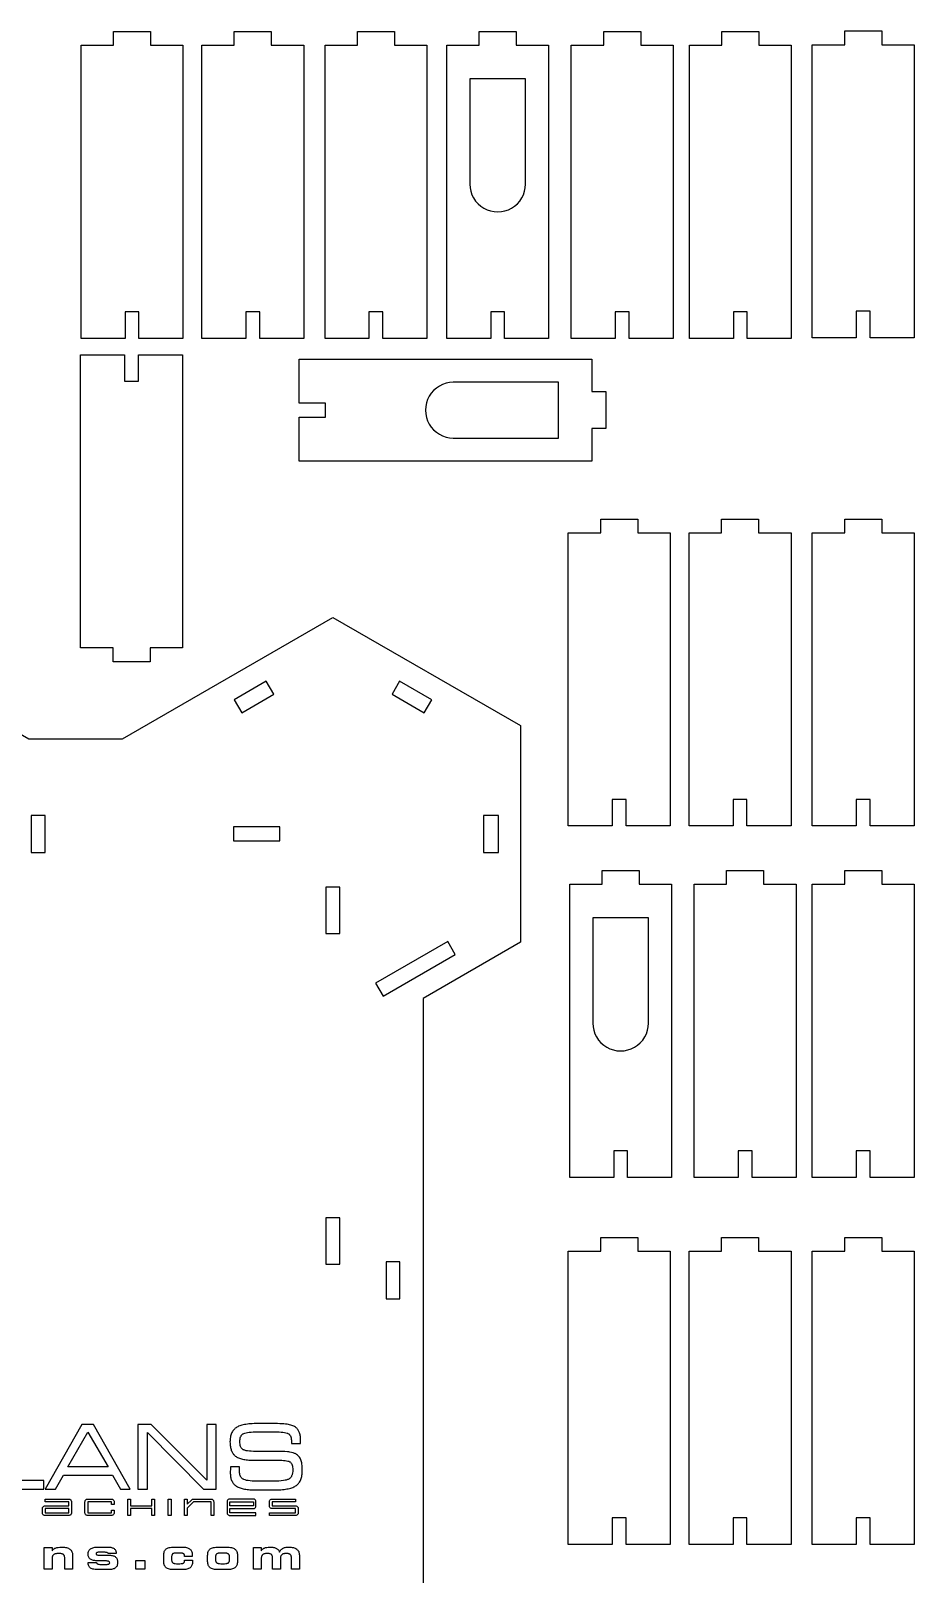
# Model space of a CAD drawing. Extents: x 11 to 1289, y 22 to 1085.
# Drawn here: x 1097.6 to 1288.7, y 407.1 to 740.7 of the extents above; entities that cross this region are included whole.
import ezdxf

# ---------------------------------------------------------------- set-up
doc = ezdxf.new("R2010")
doc.units = 0
doc.layers.add('LAYER_1', color=62, linetype='CONTINUOUS')

msp = doc.modelspace()

# ---------------------------------------------------------------- linework, layer by layer
at = {"layer": 'LAYER_1'}
for points in [[(1288.67, 674.31), (1279.15, 674.31), (1279.15, 680.06), (1276.15, 680.06), (1276.15, 674.31), (1266.63, 674.31), (1266.63, 737.67), (1273.65, 737.67), (1273.65, 740.67), (1281.65, 740.67), (1281.65, 737.67), (1288.67, 737.67)], [(1130.5, 674.2), (1120.98, 674.2), (1120.98, 679.95), (1117.98, 679.95), (1117.98, 674.2), (1108.47, 674.2), (1108.47, 737.56), (1115.48, 737.56), (1115.48, 740.56), (1123.48, 740.56), (1123.48, 737.56), (1130.5, 737.56)], [(1156.64, 674.2), (1147.12, 674.2), (1147.12, 679.95), (1144.12, 679.95), (1144.12, 674.2), (1134.6, 674.2), (1134.6, 737.56), (1141.62, 737.56), (1141.62, 740.56), (1149.62, 740.56), (1149.62, 737.56), (1156.64, 737.56)], [(1183.27, 674.2), (1173.75, 674.2), (1173.75, 679.95), (1170.75, 679.95), (1170.75, 674.2), (1161.24, 674.2), (1161.24, 737.56), (1168.26, 737.56), (1168.26, 740.56), (1176.25, 740.56), (1176.25, 737.56), (1183.27, 737.56)], [(1209.61, 674.2), (1200.09, 674.2), (1200.09, 679.95), (1197.09, 679.95), (1197.09, 674.2), (1187.57, 674.2), (1187.57, 737.56), (1194.59, 737.56), (1194.59, 740.56), (1202.59, 740.56), (1202.59, 737.56), (1209.61, 737.56)], [(1224.03, 674.2), (1214.51, 674.2), (1214.51, 737.56), (1221.53, 737.56), (1221.53, 740.56), (1229.53, 740.56), (1229.53, 737.56), (1236.54, 737.56), (1236.54, 674.2), (1227.03, 674.2), (1227.03, 679.95), (1224.03, 679.95)], [(1262.08, 674.2), (1252.56, 674.2), (1252.56, 679.95), (1249.56, 679.95), (1249.56, 674.2), (1240.04, 674.2), (1240.04, 737.56), (1247.06, 737.56), (1247.06, 740.56), (1255.06, 740.56), (1255.06, 737.56), (1262.08, 737.56)], [(1193.03, 705.25), (1193.38, 704.55), (1193.82, 703.89), (1194.34, 703.3), (1194.93, 702.78), (1195.58, 702.34), (1196.29, 702), (1197.03, 701.74), (1197.8, 701.59), (1198.59, 701.54), (1199.38, 701.59), (1200.15, 701.74), (1200.89, 702), (1201.6, 702.34), (1202.25, 702.78), (1202.85, 703.3), (1203.36, 703.89), (1203.8, 704.55), (1204.15, 705.25), (1204.4, 706), (1204.56, 706.77), (1204.61, 707.56), (1204.61, 730.28), (1192.57, 730.28), (1192.57, 707.56), (1192.62, 706.77), (1192.78, 706)], [(1120.89, 670.67), (1130.4, 670.67), (1130.4, 607.31), (1123.39, 607.31), (1123.39, 604.31), (1115.39, 604.31), (1115.39, 607.31), (1108.37, 607.31), (1108.37, 670.67), (1117.89, 670.67), (1117.89, 664.92), (1120.89, 664.92)], [(1221.98, 662.68), (1221.98, 654.68), (1218.98, 654.68), (1218.98, 647.66), (1155.62, 647.66), (1155.62, 657.18), (1161.37, 657.18), (1161.37, 660.18), (1155.62, 660.18), (1155.62, 669.7), (1218.98, 669.7), (1218.98, 662.68)], [(1186.68, 664.24), (1185.98, 663.89), (1185.32, 663.46), (1184.73, 662.94), (1184.21, 662.35), (1183.77, 661.69), (1183.42, 660.98), (1183.17, 660.24), (1183.02, 659.47), (1182.97, 658.68), (1183.02, 657.9), (1183.17, 657.12), (1183.42, 656.38), (1183.77, 655.67), (1184.21, 655.02), (1184.73, 654.43), (1185.32, 653.91), (1185.98, 653.47), (1186.68, 653.12), (1187.43, 652.87), (1188.2, 652.71), (1188.98, 652.66), (1211.71, 652.66), (1211.71, 664.7), (1188.98, 664.7), (1188.2, 664.65), (1187.43, 664.49)], [(1235.89, 568.79), (1226.38, 568.79), (1226.38, 574.54), (1223.38, 574.54), (1223.38, 568.79), (1213.86, 568.79), (1213.86, 632.15), (1220.88, 632.15), (1220.88, 635.15), (1228.88, 635.15), (1228.88, 632.15), (1235.89, 632.15)], [(1262.03, 568.79), (1252.51, 568.79), (1252.51, 574.54), (1249.51, 574.54), (1249.51, 568.79), (1239.99, 568.79), (1239.99, 632.15), (1247.01, 632.15), (1247.01, 635.15), (1255.01, 635.15), (1255.01, 632.15), (1262.03, 632.15)], [(1288.67, 568.79), (1279.15, 568.79), (1279.15, 574.54), (1276.15, 574.54), (1276.15, 568.79), (1266.63, 568.79), (1266.63, 632.15), (1273.65, 632.15), (1273.65, 635.15), (1281.65, 635.15), (1281.65, 632.15), (1288.67, 632.15)], [(1203.49, 543.67), (1182.45, 531.51), (1182.45, 318.69), (1203.49, 306.54), (1203.5, 259.73), (1162.95, 236.32), (1117.4, 262.6), (1097.21, 262.6), (1078.6, 251.85), (1059.98, 262.6), (1039.8, 262.6), (994.25, 236.32), (953.7, 259.73), (953.7, 590.48), (994.25, 613.89), (1039.8, 587.61), (1059.98, 587.61), (1078.6, 598.35), (1097.21, 587.61), (1117.4, 587.61), (1162.95, 613.89), (1203.5, 590.48)], [(1148.52, 600.07), (1141.6, 596.08), (1143.22, 593.26), (1150.15, 597.27)], [(1184.31, 596.08), (1177.38, 600.07), (1175.76, 597.27), (1182.69, 593.27)], [(1100.68, 571.08), (1097.68, 571.08), (1097.68, 563.08), (1100.68, 563.08)], [(1195.5, 571.08), (1195.5, 563.08), (1198.74, 563.08), (1198.74, 571.08)], [(1141.45, 565.58), (1151.45, 565.58), (1151.45, 568.58), (1141.45, 568.58)], [(1236.19, 492.83), (1226.68, 492.83), (1226.68, 498.58), (1223.68, 498.58), (1223.68, 492.83), (1214.16, 492.83), (1214.16, 556.19), (1221.18, 556.19), (1221.18, 559.19), (1229.18, 559.19), (1229.18, 556.19), (1236.19, 556.19)], [(1250.61, 492.83), (1241.09, 492.83), (1241.09, 556.19), (1248.11, 556.19), (1248.11, 559.19), (1256.11, 559.19), (1256.11, 556.19), (1263.13, 556.19), (1263.13, 492.83), (1253.61, 492.83), (1253.61, 498.58), (1250.61, 498.58)], [(1288.67, 492.83), (1279.15, 492.83), (1279.15, 498.58), (1276.15, 498.58), (1276.15, 492.83), (1266.63, 492.83), (1266.63, 556.19), (1273.65, 556.19), (1273.65, 559.19), (1281.65, 559.19), (1281.65, 556.19), (1288.67, 556.19)], [(1164.45, 555.58), (1161.45, 555.58), (1161.45, 545.58), (1164.45, 545.58)], [(1219.62, 523.88), (1219.96, 523.18), (1220.4, 522.52), (1220.92, 521.93), (1221.51, 521.41), (1222.17, 520.97), (1222.87, 520.63), (1223.62, 520.37), (1224.39, 520.22), (1225.18, 520.17), (1225.96, 520.22), (1226.73, 520.37), (1227.48, 520.63), (1228.19, 520.97), (1228.84, 521.41), (1229.43, 521.93), (1229.95, 522.52), (1230.39, 523.18), (1230.74, 523.88), (1230.99, 524.63), (1231.14, 525.4), (1231.19, 526.19), (1231.19, 548.91), (1219.16, 548.91), (1219.16, 526.19), (1219.21, 525.4), (1219.36, 524.63)], [(1172.18, 534.83), (1173.8, 532.02), (1189.39, 541.02), (1187.77, 543.83)], [(1164.45, 474.08), (1164.45, 484.08), (1161.45, 484.08), (1161.45, 474.08)], [(1235.9, 413.49), (1226.38, 413.49), (1226.38, 419.24), (1223.38, 419.24), (1223.38, 413.49), (1213.86, 413.49), (1213.86, 476.85), (1220.88, 476.85), (1220.88, 479.85), (1228.88, 479.85), (1228.88, 476.85), (1235.9, 476.85)], [(1262.03, 413.49), (1252.51, 413.49), (1252.51, 419.24), (1249.51, 419.24), (1249.51, 413.49), (1240, 413.49), (1240, 476.85), (1247.01, 476.85), (1247.01, 479.85), (1255.01, 479.85), (1255.01, 476.85), (1262.03, 476.85)], [(1288.67, 413.49), (1279.15, 413.49), (1279.15, 419.24), (1276.15, 419.24), (1276.15, 413.49), (1266.63, 413.49), (1266.63, 476.85), (1273.65, 476.85), (1273.65, 479.85), (1281.65, 479.85), (1281.65, 476.85), (1288.67, 476.85)], [(1177.45, 466.58), (1177.45, 474.58), (1174.45, 474.58), (1174.45, 466.58)], [(1087.86, 425.46), (1100.44, 425.46), (1100.44, 427.33), (1089.93, 427.33), (1089.93, 439.44), (1087.86, 439.44)], [(1100.74, 425.46), (1102.96, 425.46), (1104.69, 428.46), (1115.24, 428.46), (1117.02, 425.46), (1119.1, 425.46), (1111.15, 439.44), (1108.67, 439.44)], [(1105.59, 430.26), (1109.93, 437.73), (1114.35, 430.26)], [(1122.83, 425.46), (1122.83, 437.71), (1134.97, 425.46), (1137.69, 425.46), (1137.69, 439.44), (1135.65, 439.44), (1135.65, 427.4), (1123.67, 439.44), (1120.76, 439.44), (1120.76, 425.46)], [(1100.68, 423.28), (1105.81, 423.28), (1105.93, 423.27), (1106.04, 423.24), (1106.13, 423.18), (1106.23, 423.11), (1106.29, 423.03), (1106.34, 422.93), (1106.39, 422.82), (1106.4, 422.7), (1106.4, 420.31), (1106.39, 420.2), (1106.34, 420.09), (1106.29, 419.99), (1106.23, 419.9), (1106.13, 419.83), (1106.04, 419.78), (1105.93, 419.74), (1105.81, 419.73), (1100.68, 419.73), (1100.57, 419.74), (1100.45, 419.78), (1100.36, 419.83), (1100.27, 419.9), (1100.2, 419.99), (1100.15, 420.09), (1100.11, 420.2), (1100.1, 420.31), (1100.1, 421.23), (1100.11, 421.34), (1100.15, 421.45), (1100.2, 421.55), (1100.27, 421.64), (1100.36, 421.71), (1100.45, 421.76), (1100.57, 421.8), (1100.68, 421.81), (1105.81, 421.81), (1105.81, 422.7), (1100.68, 422.7)], [(1100.68, 421.23), (1100.68, 420.31), (1105.81, 420.31), (1105.81, 421.23)], [(1115.62, 420.34), (1115.62, 420.31), (1115.6, 420.2), (1115.57, 420.09), (1115.52, 419.99), (1115.44, 419.9), (1115.36, 419.83), (1115.26, 419.78), (1115.15, 419.74), (1115.04, 419.73), (1109.91, 419.73), (1109.78, 419.74), (1109.68, 419.78), (1109.58, 419.83), (1109.49, 419.9), (1109.43, 419.99), (1109.36, 420.09), (1109.33, 420.2), (1109.32, 420.31), (1109.32, 422.72), (1109.33, 422.84), (1109.36, 422.95), (1109.43, 423.05), (1109.49, 423.13), (1109.58, 423.2), (1109.68, 423.26), (1109.78, 423.29), (1109.91, 423.3), (1115.04, 423.3), (1115.15, 423.29), (1115.26, 423.26), (1115.36, 423.2), (1115.44, 423.13), (1115.52, 423.05), (1115.57, 422.95), (1115.6, 422.84), (1115.62, 422.72), (1115.62, 422.7), (1115.62, 422.14), (1115.04, 422.14), (1115.04, 422.7), (1115.04, 422.72), (1109.91, 422.72), (1109.91, 420.31), (1115.04, 420.31), (1115.04, 420.33), (1115.04, 420.89), (1115.62, 420.89)], [(1123.76, 421.23), (1119.16, 421.23), (1119.16, 419.75), (1118.58, 419.75), (1118.58, 423.28), (1119.16, 423.28), (1119.16, 421.81), (1123.76, 421.81), (1123.76, 423.28), (1124.33, 423.28), (1124.33, 419.75), (1123.76, 419.75)], [(1127.34, 423.28), (1127.93, 423.28), (1127.93, 419.75), (1127.34, 419.75)], [(1133.18, 422.72), (1132.81, 422.72), (1131.42, 421.34), (1131.42, 419.75), (1130.84, 419.75), (1130.84, 423.28), (1131.42, 423.28), (1131.42, 422.16), (1132.41, 423.15), (1132.48, 423.21), (1132.58, 423.26), (1132.68, 423.29), (1132.83, 423.3), (1136.59, 423.3), (1136.7, 423.29), (1136.81, 423.26), (1136.91, 423.2), (1136.99, 423.13), (1137.07, 423.05), (1137.12, 422.95), (1137.15, 422.84), (1137.16, 422.72), (1137.16, 419.77), (1136.59, 419.77), (1136.59, 422.72)], [(1140.06, 420.33), (1140.07, 420.22), (1140.11, 420.11), (1140.16, 420.01), (1140.23, 419.92), (1140.32, 419.85), (1140.41, 419.8), (1140.53, 419.76), (1140.64, 419.75), (1146.31, 419.75), (1146.31, 420.33), (1140.64, 420.33), (1140.64, 421.23), (1145.74, 421.23), (1145.74, 421.23), (1145.85, 421.24), (1145.96, 421.27), (1146.06, 421.33), (1146.15, 421.4), (1146.22, 421.48), (1146.27, 421.58), (1146.3, 421.69), (1146.31, 421.81), (1146.31, 422.7), (1146.3, 422.82), (1146.27, 422.93), (1146.22, 423.03), (1146.15, 423.11), (1146.06, 423.18), (1145.96, 423.24), (1145.85, 423.27), (1145.74, 423.28), (1140.64, 423.28), (1140.53, 423.27), (1140.41, 423.24), (1140.32, 423.18), (1140.23, 423.11), (1140.16, 423.03), (1140.11, 422.93), (1140.07, 422.82), (1140.06, 422.7), (1140.06, 422.69)], [(1145.74, 422.7), (1145.74, 421.81), (1140.64, 421.81), (1140.64, 422.7)], [(1149.21, 422.7), (1149.22, 422.82), (1149.26, 422.93), (1149.31, 423.03), (1149.37, 423.11), (1149.47, 423.18), (1149.56, 423.24), (1149.68, 423.27), (1149.79, 423.28), (1154.88, 423.28), (1154.88, 422.7), (1149.79, 422.7), (1149.79, 421.81), (1154.88, 421.81), (1155, 421.8), (1155.11, 421.76), (1155.21, 421.71), (1155.3, 421.64), (1155.37, 421.55), (1155.42, 421.45), (1155.45, 421.34), (1155.46, 421.23), (1155.46, 420.33), (1155.45, 420.22), (1155.42, 420.11), (1155.37, 420.01), (1155.3, 419.92), (1155.21, 419.85), (1155.11, 419.8), (1155, 419.76), (1154.88, 419.75), (1149.21, 419.75), (1149.21, 420.33), (1154.88, 420.33), (1154.88, 421.23), (1149.79, 421.23), (1149.79, 421.23), (1149.68, 421.24), (1149.56, 421.27), (1149.47, 421.33), (1149.37, 421.4), (1149.31, 421.48), (1149.25, 421.58), (1149.22, 421.69), (1149.21, 421.81), (1149.21, 421.82)], [(1102.2, 408.11), (1100.49, 408.11), (1100.49, 412.82), (1102.2, 412.82), (1102.2, 412.09), (1102.28, 412.2), (1102.35, 412.29), (1102.45, 412.38), (1102.53, 412.46), (1102.63, 412.54), (1102.73, 412.6), (1102.83, 412.66), (1102.95, 412.71), (1103.07, 412.75), (1103.21, 412.79), (1103.36, 412.82), (1103.52, 412.85), (1103.9, 412.88), (1104.33, 412.89), (1104.61, 412.89), (1104.87, 412.87), (1105.12, 412.83), (1105.34, 412.79), (1105.55, 412.72), (1105.74, 412.65), (1105.92, 412.56), (1106.07, 412.46), (1106.2, 412.35), (1106.32, 412.22), (1106.42, 412.08), (1106.5, 411.92), (1106.56, 411.75), (1106.6, 411.57), (1106.64, 411.38), (1106.65, 411.17), (1106.65, 408.11), (1104.94, 408.11), (1104.94, 410.49), (1104.93, 410.64), (1104.92, 410.78), (1104.9, 410.9), (1104.87, 411.02), (1104.83, 411.11), (1104.78, 411.19), (1104.72, 411.26), (1104.65, 411.32), (1104.58, 411.37), (1104.48, 411.41), (1104.37, 411.44), (1104.24, 411.47), (1104.1, 411.49), (1103.94, 411.51), (1103.57, 411.52), (1103.4, 411.51), (1103.23, 411.5), (1103.07, 411.48), (1102.94, 411.45), (1102.81, 411.42), (1102.7, 411.37), (1102.6, 411.32), (1102.51, 411.26), (1102.44, 411.19), (1102.37, 411.11), (1102.32, 411.02), (1102.28, 410.91), (1102.25, 410.8), (1102.22, 410.68), (1102.21, 410.54), (1102.2, 410.39)], [(1109.99, 409.6), (1111.8, 409.61), (1111.8, 409.59), (1111.8, 409.53), (1111.81, 409.48), (1111.83, 409.44), (1111.85, 409.4), (1111.88, 409.36), (1111.92, 409.32), (1112.02, 409.27), (1112.14, 409.22), (1112.3, 409.19), (1112.5, 409.17), (1112.73, 409.17), (1113.97, 409.17), (1114.15, 409.17), (1114.29, 409.19), (1114.41, 409.21), (1114.5, 409.25), (1114.57, 409.3), (1114.62, 409.36), (1114.65, 409.44), (1114.66, 409.53), (1114.65, 409.62), (1114.62, 409.69), (1114.57, 409.75), (1114.49, 409.8), (1114.4, 409.85), (1114.27, 409.88), (1114.13, 409.9), (1113.95, 409.92), (1112.27, 409.95), (1111.95, 409.96), (1111.67, 409.97), (1111.42, 410), (1111.18, 410.04), (1110.97, 410.08), (1110.79, 410.14), (1110.63, 410.2), (1110.49, 410.28), (1110.38, 410.37), (1110.28, 410.47), (1110.2, 410.59), (1110.12, 410.72), (1110.07, 410.86), (1110.03, 411.02), (1110.01, 411.19), (1110, 411.38), (1110.01, 411.58), (1110.04, 411.76), (1110.08, 411.93), (1110.14, 412.08), (1110.21, 412.22), (1110.3, 412.35), (1110.41, 412.46), (1110.53, 412.56), (1110.68, 412.64), (1110.85, 412.71), (1111.03, 412.77), (1111.24, 412.82), (1111.48, 412.86), (1111.73, 412.89), (1112.02, 412.91), (1112.32, 412.91), (1114.25, 412.91), (1114.48, 412.91), (1114.69, 412.89), (1114.88, 412.86), (1115.07, 412.83), (1115.22, 412.78), (1115.38, 412.72), (1115.51, 412.65), (1115.63, 412.57), (1115.74, 412.48), (1115.83, 412.37), (1115.9, 412.26), (1115.97, 412.13), (1116.02, 412), (1116.05, 411.84), (1116.07, 411.68), (1116.08, 411.51), (1114.38, 411.51), (1114.34, 411.57), (1114.27, 411.63), (1114.2, 411.68), (1114.11, 411.72), (1113.99, 411.75), (1113.85, 411.77), (1113.7, 411.78), (1113.53, 411.79), (1112.34, 411.79), (1112.17, 411.78), (1112.05, 411.77), (1111.94, 411.75), (1111.86, 411.72), (1111.8, 411.68), (1111.75, 411.62), (1111.73, 411.56), (1111.72, 411.48), (1111.73, 411.41), (1111.75, 411.34), (1111.8, 411.29), (1111.86, 411.25), (1111.96, 411.21), (1112.1, 411.18), (1112.29, 411.16), (1112.52, 411.14), (1114.61, 411.14), (1114.83, 411.13), (1115.04, 411.11), (1115.22, 411.08), (1115.4, 411.04), (1115.56, 410.99), (1115.7, 410.92), (1115.83, 410.85), (1115.94, 410.76), (1116.05, 410.67), (1116.13, 410.56), (1116.21, 410.44), (1116.27, 410.3), (1116.31, 410.15), (1116.34, 409.99), (1116.36, 409.82), (1116.37, 409.64), (1116.36, 409.43), (1116.34, 409.23), (1116.3, 409.05), (1116.25, 408.89), (1116.18, 408.74), (1116.1, 408.61), (1116.01, 408.5), (1115.9, 408.4), (1115.77, 408.32), (1115.62, 408.24), (1115.44, 408.18), (1115.24, 408.13), (1115.02, 408.09), (1114.78, 408.06), (1114.52, 408.05), (1114.24, 408.04), (1112.5, 408.04), (1112.15, 408.05), (1111.83, 408.06), (1111.54, 408.09), (1111.27, 408.13), (1111.03, 408.17), (1110.84, 408.23), (1110.66, 408.3), (1110.51, 408.38), (1110.4, 408.48), (1110.29, 408.59), (1110.2, 408.71), (1110.12, 408.86), (1110.06, 409.02), (1110.02, 409.2), (1110, 409.39)], [(1128.62, 408.04), (1128.32, 408.05), (1128.05, 408.07), (1127.8, 408.1), (1127.58, 408.14), (1127.37, 408.2), (1127.18, 408.27), (1127.02, 408.35), (1126.88, 408.45), (1126.76, 408.56), (1126.64, 408.69), (1126.56, 408.83), (1126.48, 408.99), (1126.42, 409.16), (1126.38, 409.36), (1126.36, 409.56), (1126.35, 409.79), (1126.35, 411.07), (1126.36, 411.32), (1126.38, 411.55), (1126.42, 411.76), (1126.47, 411.94), (1126.55, 412.11), (1126.63, 412.26), (1126.74, 412.39), (1126.85, 412.51), (1126.99, 412.6), (1127.15, 412.68), (1127.33, 412.75), (1127.54, 412.81), (1127.78, 412.85), (1128.03, 412.89), (1128.31, 412.91), (1128.62, 412.91), (1130.24, 412.91), (1130.52, 412.91), (1130.78, 412.89), (1131.03, 412.86), (1131.26, 412.81), (1131.46, 412.76), (1131.65, 412.69), (1131.81, 412.61), (1131.96, 412.52), (1132.09, 412.41), (1132.2, 412.3), (1132.29, 412.16), (1132.38, 412.02), (1132.43, 411.86), (1132.48, 411.68), (1132.5, 411.49), (1132.51, 411.29), (1132.5, 411.1), (1132.48, 410.9), (1130.87, 410.9), (1130.87, 410.93), (1130.86, 411.02), (1130.85, 411.1), (1130.84, 411.18), (1130.81, 411.25), (1130.78, 411.31), (1130.75, 411.37), (1130.71, 411.42), (1130.65, 411.47), (1130.59, 411.5), (1130.52, 411.54), (1130.44, 411.57), (1130.36, 411.59), (1130.16, 411.62), (1129.92, 411.63), (1129.09, 411.63), (1128.83, 411.62), (1128.7, 411.6), (1128.6, 411.58), (1128.5, 411.56), (1128.42, 411.53), (1128.34, 411.49), (1128.28, 411.44), (1128.23, 411.39), (1128.19, 411.33), (1128.15, 411.26), (1128.11, 411.18), (1128.09, 411.09), (1128.07, 410.99), (1128.06, 410.88), (1128.06, 410.76), (1128.06, 410.16), (1128.06, 410.05), (1128.08, 409.95), (1128.09, 409.86), (1128.12, 409.77), (1128.16, 409.7), (1128.2, 409.63), (1128.24, 409.57), (1128.3, 409.52), (1128.37, 409.47), (1128.44, 409.43), (1128.52, 409.4), (1128.62, 409.37), (1128.72, 409.35), (1128.84, 409.34), (1129.09, 409.32), (1129.84, 409.32), (1130.13, 409.33), (1130.37, 409.36), (1130.47, 409.39), (1130.55, 409.41), (1130.62, 409.45), (1130.67, 409.49), (1130.73, 409.53), (1130.77, 409.58), (1130.8, 409.65), (1130.83, 409.72), (1130.85, 409.8), (1130.86, 409.89), (1130.87, 410.1), (1132.58, 410.1), (1132.58, 409.98), (1132.59, 409.8), (1132.58, 409.57), (1132.55, 409.36), (1132.51, 409.17), (1132.45, 408.99), (1132.38, 408.83), (1132.28, 408.68), (1132.18, 408.56), (1132.05, 408.45), (1131.91, 408.35), (1131.74, 408.27), (1131.55, 408.2), (1131.34, 408.14), (1131.1, 408.1), (1130.84, 408.07), (1130.57, 408.05), (1130.26, 408.04)], [(1138.22, 408.04), (1137.91, 408.05), (1137.62, 408.07), (1137.36, 408.1), (1137.12, 408.14), (1136.91, 408.2), (1136.71, 408.27), (1136.55, 408.35), (1136.39, 408.45), (1136.26, 408.56), (1136.16, 408.68), (1136.06, 408.83), (1135.98, 408.99), (1135.93, 409.16), (1135.88, 409.35), (1135.86, 409.56), (1135.84, 409.79), (1135.84, 411.08), (1135.86, 411.32), (1135.88, 411.54), (1135.92, 411.75), (1135.98, 411.94), (1136.05, 412.11), (1136.15, 412.26), (1136.25, 412.39), (1136.38, 412.5), (1136.52, 412.6), (1136.69, 412.68), (1136.89, 412.75), (1137.1, 412.81), (1137.35, 412.85), (1137.61, 412.89), (1137.9, 412.91), (1138.22, 412.91), (1139.93, 412.91), (1140.23, 412.91), (1140.51, 412.89), (1140.77, 412.85), (1141.01, 412.81), (1141.23, 412.75), (1141.41, 412.68), (1141.58, 412.59), (1141.74, 412.49), (1141.86, 412.38), (1141.98, 412.25), (1142.07, 412.11), (1142.14, 411.95), (1142.21, 411.77), (1142.25, 411.57), (1142.28, 411.36), (1142.29, 411.13), (1142.29, 409.81), (1142.28, 409.58), (1142.25, 409.37), (1142.21, 409.17), (1142.16, 408.99), (1142.07, 408.83), (1141.99, 408.68), (1141.87, 408.56), (1141.75, 408.45), (1141.6, 408.35), (1141.43, 408.27), (1141.25, 408.2), (1141.03, 408.14), (1140.79, 408.1), (1140.53, 408.07), (1140.23, 408.05), (1139.93, 408.04)], [(1138.67, 409.32), (1139.47, 409.32), (1139.75, 409.34), (1139.88, 409.35), (1139.99, 409.37), (1140.1, 409.4), (1140.18, 409.43), (1140.26, 409.47), (1140.33, 409.52), (1140.39, 409.57), (1140.44, 409.63), (1140.48, 409.7), (1140.51, 409.77), (1140.55, 409.86), (1140.57, 409.95), (1140.58, 410.06), (1140.58, 410.17), (1140.58, 410.79), (1140.58, 410.9), (1140.57, 411), (1140.55, 411.1), (1140.51, 411.18), (1140.48, 411.26), (1140.44, 411.33), (1140.39, 411.39), (1140.33, 411.44), (1140.25, 411.48), (1140.18, 411.52), (1140.09, 411.56), (1139.99, 411.58), (1139.88, 411.6), (1139.75, 411.62), (1139.47, 411.63), (1138.67, 411.63), (1138.37, 411.62), (1138.25, 411.6), (1138.13, 411.58), (1138.03, 411.56), (1137.95, 411.52), (1137.86, 411.48), (1137.8, 411.44), (1137.74, 411.39), (1137.69, 411.33), (1137.65, 411.26), (1137.61, 411.18), (1137.59, 411.09), (1137.57, 410.99), (1137.56, 410.88), (1137.56, 410.77), (1137.56, 410.16), (1137.56, 410.05), (1137.57, 409.95), (1137.59, 409.86), (1137.62, 409.77), (1137.65, 409.7), (1137.69, 409.63), (1137.75, 409.57), (1137.81, 409.52), (1137.87, 409.47), (1137.96, 409.43), (1138.05, 409.4), (1138.15, 409.37), (1138.27, 409.35), (1138.38, 409.34)], [(1147.45, 408.11), (1145.75, 408.11), (1145.75, 412.82), (1147.45, 412.82), (1147.45, 412.09), (1147.52, 412.2), (1147.6, 412.29), (1147.67, 412.38), (1147.75, 412.46), (1147.85, 412.54), (1147.93, 412.6), (1148.04, 412.66), (1148.13, 412.71), (1148.25, 412.75), (1148.36, 412.79), (1148.5, 412.82), (1148.63, 412.85), (1148.96, 412.88), (1149.32, 412.89), (1149.54, 412.89), (1149.75, 412.88), (1149.95, 412.86), (1150.13, 412.83), (1150.29, 412.79), (1150.46, 412.75), (1150.6, 412.69), (1150.73, 412.63), (1150.85, 412.56), (1150.96, 412.48), (1151.06, 412.39), (1151.15, 412.3), (1151.22, 412.19), (1151.29, 412.07), (1151.35, 411.95), (1151.39, 411.81), (1151.45, 411.95), (1151.53, 412.08), (1151.61, 412.19), (1151.69, 412.3), (1151.79, 412.4), (1151.88, 412.49), (1151.99, 412.57), (1152.1, 412.64), (1152.22, 412.7), (1152.35, 412.75), (1152.49, 412.79), (1152.64, 412.83), (1152.8, 412.86), (1152.98, 412.88), (1153.16, 412.89), (1153.34, 412.89), (1153.64, 412.89), (1153.91, 412.87), (1154.16, 412.83), (1154.39, 412.79), (1154.6, 412.73), (1154.79, 412.65), (1154.96, 412.57), (1155.11, 412.47), (1155.24, 412.35), (1155.37, 412.23), (1155.46, 412.09), (1155.55, 411.93), (1155.61, 411.76), (1155.65, 411.58), (1155.68, 411.38), (1155.69, 411.17), (1155.69, 408.11), (1153.98, 408.11), (1153.98, 410.49), (1153.98, 410.64), (1153.97, 410.78), (1153.95, 410.9), (1153.92, 411.02), (1153.89, 411.11), (1153.84, 411.19), (1153.79, 411.26), (1153.73, 411.32), (1153.67, 411.37), (1153.58, 411.41), (1153.48, 411.44), (1153.37, 411.47), (1153.25, 411.49), (1153.11, 411.51), (1152.79, 411.52), (1152.64, 411.52), (1152.5, 411.5), (1152.37, 411.48), (1152.25, 411.46), (1152.14, 411.42), (1152.04, 411.38), (1151.95, 411.33), (1151.88, 411.27), (1151.82, 411.2), (1151.76, 411.12), (1151.71, 411.03), (1151.67, 410.93), (1151.64, 410.82), (1151.62, 410.71), (1151.61, 410.58), (1151.61, 410.44), (1151.61, 408.11), (1149.9, 408.11), (1149.9, 410.49), (1149.9, 410.64), (1149.89, 410.78), (1149.86, 410.9), (1149.83, 411.02), (1149.8, 411.11), (1149.76, 411.19), (1149.71, 411.26), (1149.65, 411.32), (1149.57, 411.37), (1149.49, 411.41), (1149.38, 411.44), (1149.28, 411.47), (1149.14, 411.49), (1149.01, 411.51), (1148.68, 411.52), (1148.53, 411.52), (1148.38, 411.5), (1148.25, 411.48), (1148.12, 411.46), (1148.02, 411.42), (1147.91, 411.38), (1147.82, 411.32), (1147.74, 411.27), (1147.67, 411.2), (1147.62, 411.12), (1147.57, 411.03), (1147.52, 410.93), (1147.49, 410.82), (1147.47, 410.7), (1147.46, 410.58), (1147.45, 410.44)], [(1122.25, 408.11), (1120.35, 408.11), (1120.35, 410.01), (1122.25, 410.01)]]:
    msp.add_lwpolyline(points, close=True, dxfattribs=at)
for points in [[(1156.33, 429.55), (1156.32, 429.9), (1156.31, 430.23), (1156.29, 430.53), (1156.25, 430.82), (1156.21, 431.09), (1156.15, 431.34), (1156.09, 431.57), (1156.02, 431.77), (1155.93, 431.96), (1155.83, 432.15), (1155.71, 432.32), (1155.58, 432.49), (1155.43, 432.64), (1155.27, 432.79), (1155.09, 432.92), (1154.9, 433.05), (1154.77, 433.11), (1154.64, 433.17), (1154.5, 433.23), (1154.35, 433.28), (1153.99, 433.37), (1153.6, 433.44), (1153.39, 433.48), (1153.13, 433.5), (1152.58, 433.54), (1151.92, 433.57), (1151.17, 433.58), (1146.3, 433.58), (1145.78, 433.58), (1145.3, 433.61), (1144.87, 433.64), (1144.5, 433.69), (1144.16, 433.75), (1143.88, 433.83), (1143.76, 433.88), (1143.65, 433.92), (1143.55, 433.97), (1143.46, 434.03), (1143.39, 434.09), (1143.31, 434.15), (1143.24, 434.22), (1143.18, 434.3), (1143.12, 434.39), (1143.06, 434.48), (1142.98, 434.68), (1142.91, 434.9), (1142.86, 435.15), (1142.82, 435.42), (1142.81, 435.72), (1142.82, 436), (1142.86, 436.27), (1142.91, 436.51), (1142.98, 436.72), (1143.07, 436.92), (1143.13, 437.01), (1143.19, 437.09), (1143.25, 437.16), (1143.32, 437.23), (1143.4, 437.3), (1143.48, 437.36), (1143.57, 437.41), (1143.67, 437.46), (1143.9, 437.55), (1144.17, 437.63), (1144.5, 437.69), (1144.85, 437.74), (1145.26, 437.77), (1145.71, 437.79), (1146.2, 437.8), (1150.8, 437.8), (1151.29, 437.79), (1151.72, 437.77), (1152.12, 437.74), (1152.47, 437.69), (1152.77, 437.63), (1153.02, 437.56), (1153.13, 437.52), (1153.23, 437.47), (1153.32, 437.42), (1153.4, 437.37), (1153.47, 437.32), (1153.53, 437.25), (1153.59, 437.18), (1153.65, 437.11), (1153.75, 436.94), (1153.83, 436.74), (1153.9, 436.52), (1153.94, 436.27), (1153.97, 436), (1153.98, 435.7), (1153.98, 435.3), (1155.97, 435.3), (1155.97, 435.88), (1155.97, 436.13), (1155.96, 436.37), (1155.93, 436.59), (1155.91, 436.81), (1155.87, 437.02), (1155.84, 437.21), (1155.79, 437.4), (1155.74, 437.58), (1155.67, 437.75), (1155.6, 437.91), (1155.52, 438.06), (1155.43, 438.21), (1155.33, 438.35), (1155.22, 438.48), (1155.11, 438.6), (1154.98, 438.72), (1154.83, 438.84), (1154.66, 438.95), (1154.47, 439.05), (1154.27, 439.14), (1154.06, 439.22), (1153.83, 439.29), (1153.59, 439.36), (1153.33, 439.41), (1153.05, 439.46), (1152.72, 439.5), (1152.34, 439.54), (1151.92, 439.56), (1151.45, 439.59), (1150.94, 439.6), (1149.77, 439.61), (1146.7, 439.61), (1145.88, 439.6), (1145.5, 439.58), (1145.13, 439.56), (1144.79, 439.53), (1144.45, 439.49), (1144.13, 439.44), (1143.83, 439.39), (1143.54, 439.33), (1143.27, 439.27), (1143.02, 439.19), (1142.78, 439.11), (1142.56, 439.03), (1142.36, 438.93), (1142.18, 438.83), (1142, 438.72), (1141.84, 438.61), (1141.7, 438.48), (1141.56, 438.34), (1141.42, 438.2), (1141.31, 438.04), (1141.2, 437.87), (1141.1, 437.69), (1141.02, 437.51), (1140.94, 437.31), (1140.87, 437.1), (1140.82, 436.88), (1140.77, 436.65), (1140.73, 436.42), (1140.7, 436.17), (1140.69, 435.91), (1140.68, 435.64), (1140.69, 435.37), (1140.7, 435.12), (1140.72, 434.87), (1140.76, 434.64), (1140.8, 434.41), (1140.85, 434.19), (1140.91, 433.99), (1140.97, 433.79), (1141.05, 433.61), (1141.14, 433.43), (1141.24, 433.27), (1141.34, 433.11), (1141.44, 432.96), (1141.57, 432.83), (1141.71, 432.7), (1141.84, 432.58), (1141.99, 432.48), (1142.16, 432.37), (1142.33, 432.28), (1142.52, 432.19), (1142.72, 432.11), (1142.94, 432.04), (1143.16, 431.97), (1143.4, 431.91), (1143.65, 431.86), (1143.91, 431.81), (1144.19, 431.78), (1144.48, 431.74), (1144.79, 431.72), (1145.1, 431.7), (1145.77, 431.69), (1151.48, 431.69), (1151.9, 431.68), (1152.28, 431.66), (1152.61, 431.63), (1152.92, 431.58), (1153.18, 431.52), (1153.41, 431.45), (1153.59, 431.36), (1153.67, 431.31), (1153.74, 431.25), (1153.87, 431.14), (1153.97, 430.99), (1154.06, 430.82), (1154.14, 430.63), (1154.19, 430.42), (1154.23, 430.18), (1154.25, 429.92), (1154.26, 429.63), (1154.25, 429.28), (1154.21, 428.96), (1154.19, 428.81), (1154.16, 428.67), (1154.12, 428.54), (1154.06, 428.41), (1154.01, 428.29), (1153.96, 428.18), (1153.9, 428.08), (1153.82, 427.98), (1153.75, 427.89), (1153.67, 427.81), (1153.58, 427.74), (1153.49, 427.67), (1153.39, 427.61), (1153.27, 427.55), (1153.13, 427.5), (1152.99, 427.45), (1152.82, 427.4), (1152.64, 427.36), (1152.24, 427.29), (1151.78, 427.23), (1151.25, 427.19), (1150.67, 427.17), (1150.03, 427.16), (1146.5, 427.16), (1145.96, 427.17), (1145.48, 427.19), (1145.03, 427.23), (1144.63, 427.28), (1144.28, 427.34), (1143.97, 427.42), (1143.71, 427.51), (1143.6, 427.57), (1143.5, 427.62), (1143.41, 427.68), (1143.32, 427.75), (1143.24, 427.82), (1143.17, 427.9), (1143.1, 427.98), (1143.03, 428.07), (1142.98, 428.17), (1142.93, 428.27), (1142.89, 428.37), (1142.84, 428.49), (1142.78, 428.73), (1142.75, 428.99), (1142.74, 429.28), (1142.75, 429.81), (1142.77, 430.26), (1140.79, 430.26)], [(1140.79, 430.26), (1140.77, 430.07), (1140.76, 429.93), (1140.73, 429.06), (1140.73, 428.81), (1140.76, 428.57), (1140.78, 428.34), (1140.81, 428.12), (1140.85, 427.91), (1140.9, 427.7), (1140.96, 427.51), (1141.04, 427.32), (1141.12, 427.14), (1141.2, 426.98), (1141.31, 426.82), (1141.41, 426.67), (1141.54, 426.53), (1141.66, 426.4), (1141.8, 426.27), (1141.95, 426.16), (1142.11, 426.05), (1142.28, 425.96), (1142.46, 425.86), (1142.66, 425.78), (1142.87, 425.7), (1143.08, 425.63), (1143.31, 425.57), (1143.57, 425.51), (1143.82, 425.46), (1144.09, 425.41), (1144.37, 425.38), (1144.66, 425.34), (1144.97, 425.32), (1145.29, 425.3), (1145.96, 425.29), (1150.54, 425.29), (1150.94, 425.29), (1151.33, 425.3), (1151.69, 425.32), (1152.04, 425.35), (1152.37, 425.38), (1152.7, 425.42), (1153, 425.47), (1153.29, 425.53), (1153.56, 425.59), (1153.82, 425.66), (1154.06, 425.74), (1154.29, 425.82), (1154.5, 425.91), (1154.7, 426.02), (1154.88, 426.12), (1155.05, 426.24), (1155.2, 426.36), (1155.35, 426.49), (1155.49, 426.64), (1155.61, 426.8), (1155.73, 426.96), (1155.83, 427.14), (1155.92, 427.33), (1156.01, 427.53), (1156.08, 427.75), (1156.15, 427.97), (1156.21, 428.2), (1156.25, 428.45), (1156.29, 428.71), (1156.31, 428.98), (1156.32, 429.26), (1156.33, 429.54)]]:
    msp.add_lwpolyline(points, dxfattribs=at)

doc.saveas('drawing.dxf')
